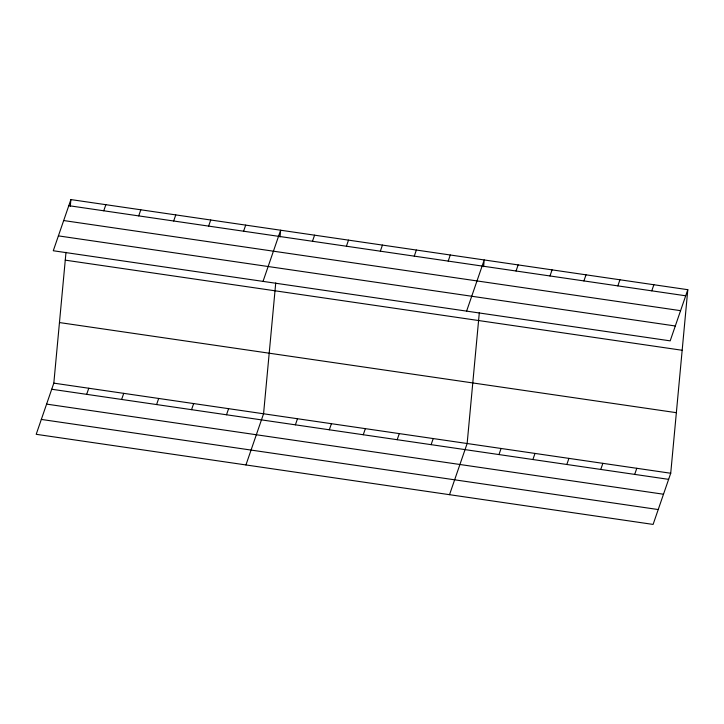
<?xml version="1.0" encoding="UTF-8"?>
<svg xmlns="http://www.w3.org/2000/svg" width="724" height="724" viewBox="0 0 724 724"><rect width="100%" height="100%" fill="white"/><g stroke="black" fill="none" stroke-linecap="round" stroke-linejoin="round"><path stroke-width="1.09" d="M687.8 289.691L670.18 340.859L53.277 250.748L70.898 199.58L687.8 289.691L670.723 473.252L653.102 524.42L36.2 434.31L53.82 383.141L65.993 252.305M70.273 206.313L70.898 199.58M275.735 282.939L263.563 413.775L245.943 464.944M280.016 236.947L280.641 230.214L263.029 281.383M479.315 312.678L467.143 443.513L449.523 494.682M483.596 266.685L484.22 259.952L466.6 311.121M103.758 210.784L105.858 204.684M138.709 215.897L140.818 209.788M86.672 394.345L88.781 388.245M173.669 221.001L175.769 214.901M121.632 399.449L123.732 393.349M208.63 226.105L210.729 220.006M156.592 404.562L158.692 398.453M243.59 231.209L245.689 225.11M191.552 409.666L193.652 403.567M226.503 414.771L228.612 408.671M312.469 241.273L314.578 235.173M346.407 246.232L348.506 240.133M295.392 424.834L297.492 418.734M380.335 251.192L382.435 245.083M329.32 429.794L331.429 423.685M414.264 256.142L416.363 250.042M363.258 434.744L365.358 428.644M448.192 261.102L450.292 255.002M397.186 439.703L399.286 433.604M431.115 444.663L433.214 438.554M516.049 271.011L518.149 264.912M549.978 275.971L552.077 269.871M498.972 454.572L501.071 448.473M583.906 280.93L586.015 274.821M532.9 459.532L535 453.423M617.844 285.88L619.943 279.781M566.829 464.482L568.928 458.382M651.772 290.84L653.872 284.74M600.757 469.442L602.866 463.342M634.695 474.401L636.794 468.292M68.798 205.679L685.7 295.79M63.676 220.548L680.578 310.668M58.4 235.879L675.302 325.99M65.26 260.151L682.162 350.271M59.459 322.56L676.361 412.68M53.82 383.141L670.723 473.252M51.721 389.241L668.623 479.351M46.598 404.11L663.501 494.23M41.322 419.431L658.225 509.551"/></g></svg>
